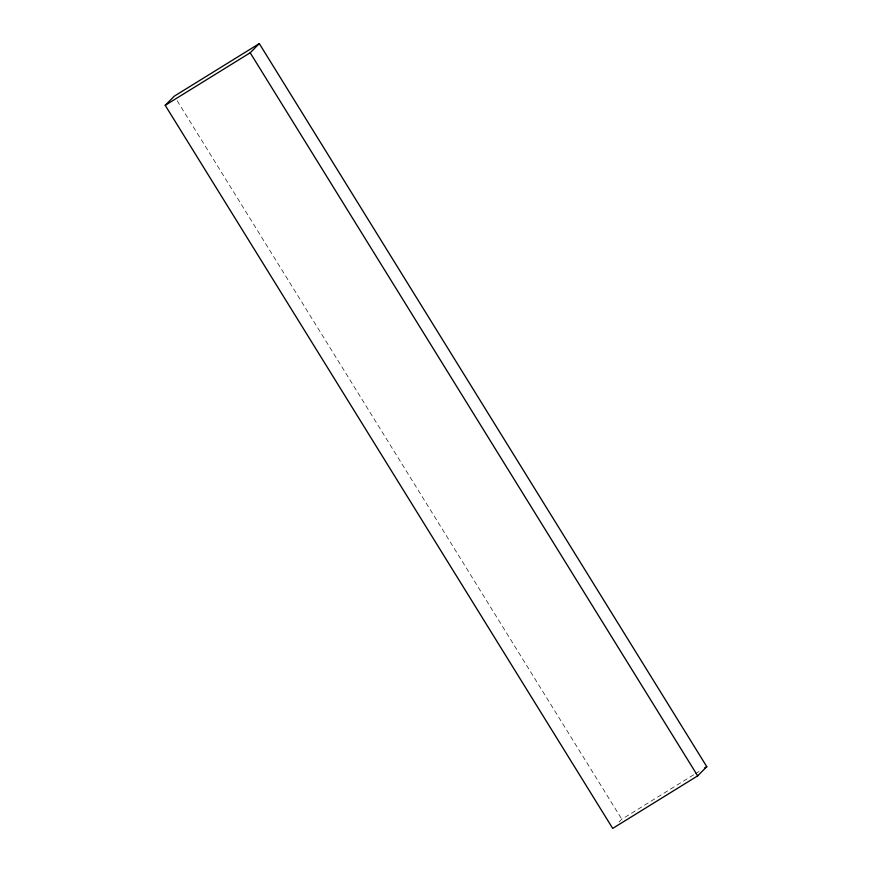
<?xml version="1.0" encoding="UTF-8"?>
<svg xmlns="http://www.w3.org/2000/svg" width="872" height="872" viewBox="0 0 872 872"><rect width="100%" height="100%" fill="white"/><g stroke="black" fill="none" stroke-linecap="round" stroke-linejoin="round"><path stroke-width="0.65" stroke-dasharray="4.36 3.27" d="M619.076 821.98L621.812 819.222L694.156 774.489M695.3 773.78L701.044 770.227M177.19 100.771L621.812 819.222"/><path stroke-width="1.31" d="M165.211 105.316L174.324 96.138L259.3 43.6L706.789 766.684L697.676 775.862L612.7 828.4L165.211 105.316L250.188 52.778L259.3 43.6M704.489 768.101L706.789 766.684M250.188 52.778L697.676 775.862"/></g></svg>
